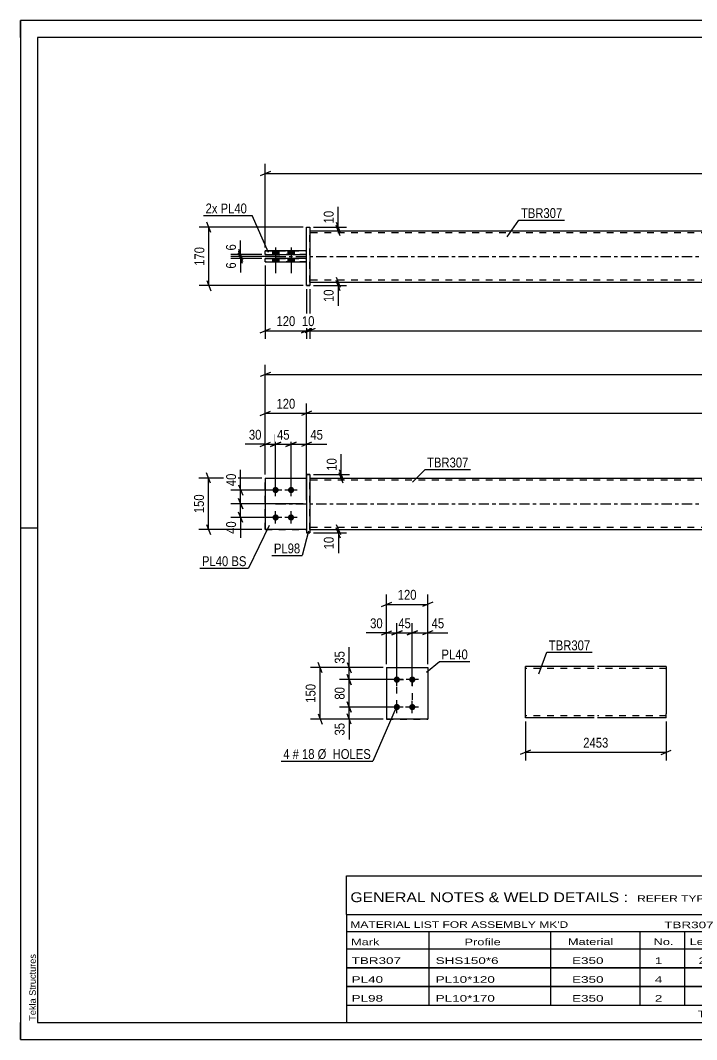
# Model space of a CAD drawing. Header units: millimetres. Extents: x 0 to 420, y 0 to 297.
# Drawn here: x 0 to 197, y 0 to 297 of the extents above; entities that cross this region are included whole.
import ezdxf

# ---------------------------------------------------------------- set-up
doc = ezdxf.new("R2010")
doc.units = ezdxf.units.MM
doc.linetypes.add('DXK_LINE_DOT2', pattern=[3.9198, 1.9599, -1.9599])
doc.linetypes.add('DXK_LINE_DOT3', pattern=[5.9187, 2.979, -0.9799, 0.9799, -0.9799])
doc.styles.add('Arial', font='arial.ttf', dxfattribs={"height": 0.2})
doc.styles.add('Arial Narrow', font='ARIALN.TTF', dxfattribs={"height": 0.2})

# ---------------------------------------------------------------- blocks, each defined once
blk = doc.blocks.new('Unknown-580582164-1163')
at = {"color": 5, "linetype": 'Continuous'}
for p, q in [((420, 297), (0, 297)), ((0, 297), (0, 0)), ((0, 292), (0, 297)), ((415, 292), (5, 292)), ((5, 292), (5, 5)), ((5, 149), (0, 149)), ((0, 0), (0, 5)), ((5, 5), (415, 5)), ((0, 0), (420, 0))]:
    blk.add_line(p, q, dxfattribs=at)
at = {"color": 174, "linetype": 'Continuous', "style": 'Arial'}
blk.add_text('Tekla Structures', height=1.9102, rotation=90, dxfattribs=at).set_placement((4.5, 5.5))
blk = doc.blocks.new('Part-580582164-1804 - 1792')
at = {"color": 2, "linetype": 'Continuous'}
for p, q in [((71.36, 163.65), (83.36, 163.65)), ((71.36, 163.65), (71.36, 148.65)), ((83.36, 148.65), (71.36, 148.65)), ((71.36, 148.65), (71.36, 148.65))]:
    blk.add_line(p, q, dxfattribs=at)
at = {"color": 7, "linetype": 'DXK_LINE_DOT2'}
for p, q in [((71.36, 163.65), (83.36, 163.65)), ((83.36, 163.65), (83.36, 163.65)), ((83.36, 163.65), (83.36, 148.65)), ((71.36, 148.65), (83.36, 148.65)), ((71.36, 148.65), (71.36, 148.65))]:
    blk.add_line(p, q, dxfattribs=at)
blk = doc.blocks.new('Part-580582164-1809 - 1792')
at = {"color": 7, "linetype": 'DXK_LINE_DOT2'}
for p, q in [((71.36, 163.65), (83.36, 163.65)), ((71.36, 163.65), (83.36, 163.65)), ((71.36, 148.65), (71.36, 163.65)), ((83.36, 163.65), (83.36, 163.65)), ((83.36, 163.65), (83.36, 148.65)), ((71.36, 148.65), (83.36, 148.65)), ((83.36, 148.65), (71.36, 148.65)), ((71.36, 148.65), (71.36, 148.65))]:
    blk.add_line(p, q, dxfattribs=at)
blk = doc.blocks.new('Part-580582164-1814 - 1792')
at = {"color": 2, "linetype": 'Continuous'}
for p, q in [((84.36, 164.65), (83.36, 164.65)), ((83.36, 164.65), (83.36, 147.65)), ((84.36, 164.65), (84.36, 164.65)), ((84.36, 164.65), (84.36, 147.65)), ((83.36, 147.65), (84.36, 147.65))]:
    blk.add_line(p, q, dxfattribs=at)
at = {"color": 7, "linetype": 'DXK_LINE_DOT2'}
for p, q in [((83.36, 164.65), (84.36, 164.65)), ((84.36, 147.65), (83.36, 147.65))]:
    blk.add_line(p, q, dxfattribs=at)
blk = doc.blocks.new('Part-580582164-1824 - 1792')
at = {"color": 2, "linetype": 'Continuous'}
for p, q in [((84.36, 163.65), (329.63, 163.65)), ((84.36, 148.65), (329.63, 148.65))]:
    blk.add_line(p, q, dxfattribs=at)
at = {"color": 7, "linetype": 'DXK_LINE_DOT2'}
for p, q in [((84.36, 148.65), (84.36, 163.65)), ((329.63, 148.65), (329.63, 163.65)), ((329.63, 163.05), (84.36, 163.05)), ((329.63, 149.25), (84.36, 149.25))]:
    blk.add_line(p, q, dxfattribs=at)
at = {"color": 7, "linetype": 'DXK_LINE_DOT3'}
blk.add_line((74.36, 156.15), (339.63, 156.15), dxfattribs=at)
blk = doc.blocks.new('Bolt-580582164-1831 - 1792')
at = {"linetype": 'Continuous'}
for points in [[(74.36, 159.25), (74.17, 159.27), (73.99, 159.33), (73.83, 159.42), (73.69, 159.55), (73.58, 159.7), (73.5, 159.87), (73.47, 160.05), (73.47, 160.24), (73.5, 160.43), (73.58, 160.6), (73.69, 160.75), (73.83, 160.88), (73.99, 160.97), (74.17, 161.03), (74.36, 161.05), (74.55, 161.03), (74.73, 160.97), (74.89, 160.88), (75.03, 160.75), (75.14, 160.6), (75.22, 160.43), (75.26, 160.24), (75.26, 160.05), (75.22, 159.87), (75.14, 159.7), (75.03, 159.55), (74.89, 159.42), (74.73, 159.33), (74.55, 159.27)], [(78.86, 159.25), (78.67, 159.27), (78.49, 159.33), (78.33, 159.42), (78.19, 159.55), (78.08, 159.7), (78, 159.87), (77.97, 160.05), (77.97, 160.24), (78, 160.43), (78.08, 160.6), (78.19, 160.75), (78.33, 160.88), (78.49, 160.97), (78.67, 161.03), (78.86, 161.05), (79.05, 161.03), (79.23, 160.97), (79.39, 160.88), (79.53, 160.75), (79.64, 160.6), (79.72, 160.43), (79.76, 160.24), (79.76, 160.05), (79.72, 159.87), (79.64, 159.7), (79.53, 159.55), (79.39, 159.42), (79.23, 159.33), (79.05, 159.27)], [(74.36, 151.25), (74.17, 151.27), (73.99, 151.33), (73.83, 151.42), (73.69, 151.55), (73.58, 151.7), (73.5, 151.87), (73.47, 152.05), (73.47, 152.24), (73.5, 152.43), (73.58, 152.6), (73.69, 152.75), (73.83, 152.88), (73.99, 152.97), (74.17, 153.03), (74.36, 153.05), (74.55, 153.03), (74.73, 152.97), (74.89, 152.88), (75.03, 152.75), (75.14, 152.6), (75.22, 152.43), (75.26, 152.24), (75.26, 152.05), (75.22, 151.87), (75.14, 151.7), (75.03, 151.55), (74.89, 151.42), (74.73, 151.33), (74.55, 151.27)], [(78.86, 151.25), (78.67, 151.27), (78.49, 151.33), (78.33, 151.42), (78.19, 151.55), (78.08, 151.7), (78, 151.87), (77.97, 152.05), (77.97, 152.24), (78, 152.43), (78.08, 152.6), (78.19, 152.75), (78.33, 152.88), (78.49, 152.97), (78.67, 153.03), (78.86, 153.05), (79.05, 153.03), (79.23, 152.97), (79.39, 152.88), (79.53, 152.75), (79.64, 152.6), (79.72, 152.43), (79.76, 152.24), (79.76, 152.05), (79.72, 151.87), (79.64, 151.7), (79.53, 151.55), (79.39, 151.42), (79.23, 151.33), (79.05, 151.27)]]:
    blk.add_hatch(color=1, dxfattribs=at).paths.add_polyline_path(points)
at = {"color": 1, "linetype": 'Continuous'}
for p, q in [((74.36, 158.35), (74.36, 161.95)), ((78.86, 158.35), (78.86, 161.95)), ((76.16, 160.15), (72.56, 160.15)), ((80.66, 160.15), (77.06, 160.15)), ((76.16, 152.15), (72.56, 152.15)), ((74.36, 150.35), (74.36, 153.95)), ((80.66, 152.15), (77.06, 152.15)), ((78.86, 150.35), (78.86, 153.95))]:
    blk.add_line(p, q, dxfattribs=at)
blk = doc.blocks.new('Part-580582164-2124 - 2115')
at = {"color": 2, "linetype": 'Continuous'}
for p, q in [((84.36, 235.72), (329.63, 235.72)), ((84.36, 220.72), (329.63, 220.72))]:
    blk.add_line(p, q, dxfattribs=at)
at = {"color": 7, "linetype": 'DXK_LINE_DOT2'}
for p, q in [((84.36, 220.72), (84.36, 235.72)), ((329.63, 235.12), (84.36, 235.12)), ((329.63, 235.72), (329.63, 220.72)), ((329.63, 221.32), (84.36, 221.32))]:
    blk.add_line(p, q, dxfattribs=at)
at = {"color": 7, "linetype": 'DXK_LINE_DOT3'}
blk.add_line((74.36, 228.22), (339.63, 228.22), dxfattribs=at)
blk = doc.blocks.new('Bolt-580582164-2118 - 2115')
at = {"linetype": 'Continuous'}
for points in [[(73.46, 228.82), (75.26, 228.82), (75.26, 229.82), (73.46, 229.82)], [(73.46, 228.82), (75.26, 228.82), (75.26, 229.82), (73.46, 229.82)], [(77.96, 228.82), (79.76, 228.82), (79.76, 229.82), (77.96, 229.82)], [(77.96, 228.82), (79.76, 228.82), (79.76, 229.82), (77.96, 229.82)], [(73.46, 226.62), (75.26, 226.62), (75.26, 227.62), (73.46, 227.62)], [(73.46, 226.62), (75.26, 226.62), (75.26, 227.62), (73.46, 227.62)], [(77.96, 226.62), (79.76, 226.62), (79.76, 227.62), (77.96, 227.62)], [(77.96, 226.62), (79.76, 226.62), (79.76, 227.62), (77.96, 227.62)]]:
    blk.add_hatch(color=1, dxfattribs=at).paths.add_polyline_path(points)
at = {"color": 1, "linetype": 'Continuous'}
for p, q in [((73.46, 229.82), (73.46, 228.82)), ((73.46, 229.82), (73.46, 228.82)), ((74.36, 230.82), (74.36, 223.32)), ((74.36, 230.82), (74.36, 223.32)), ((75.26, 229.82), (75.26, 228.82)), ((75.26, 229.82), (75.26, 228.82)), ((77.96, 229.82), (77.96, 228.82)), ((77.96, 229.82), (77.96, 228.82)), ((78.86, 230.82), (78.86, 223.32)), ((78.86, 230.82), (78.86, 223.32)), ((79.76, 229.82), (79.76, 228.82)), ((79.76, 229.82), (79.76, 228.82)), ((73.46, 227.62), (73.46, 226.62)), ((73.46, 227.62), (73.46, 226.62)), ((75.26, 227.62), (75.26, 226.62)), ((75.26, 227.62), (75.26, 226.62)), ((77.96, 227.62), (77.96, 226.62)), ((77.96, 227.62), (77.96, 226.62)), ((79.76, 227.62), (79.76, 226.62)), ((79.76, 227.62), (79.76, 226.62))]:
    blk.add_line(p, q, dxfattribs=at)
blk = doc.blocks.new('Part-580582164-2135 - 2115')
at = {"color": 2, "linetype": 'Continuous'}
for p, q in [((83.36, 229.82), (71.36, 229.82)), ((71.36, 228.82), (71.36, 229.82)), ((71.36, 228.82), (83.36, 228.82)), ((71.36, 228.82), (71.36, 228.82))]:
    blk.add_line(p, q, dxfattribs=at)
at = {"color": 7, "linetype": 'DXK_LINE_DOT2'}
for p, q in [((71.36, 229.82), (83.36, 229.82)), ((83.36, 228.82), (71.36, 228.82)), ((83.36, 228.82), (83.36, 229.82))]:
    blk.add_line(p, q, dxfattribs=at)
blk = doc.blocks.new('Part-580582164-2130 - 2115')
at = {"color": 2, "linetype": 'Continuous'}
for p, q in [((83.36, 227.62), (71.36, 227.62)), ((71.36, 226.62), (71.36, 227.62)), ((71.36, 226.62), (83.36, 226.62)), ((71.36, 226.62), (71.36, 226.62))]:
    blk.add_line(p, q, dxfattribs=at)
at = {"color": 7, "linetype": 'DXK_LINE_DOT2'}
for p, q in [((71.36, 227.62), (83.36, 227.62)), ((83.36, 226.62), (71.36, 226.62)), ((83.36, 226.62), (83.36, 227.62))]:
    blk.add_line(p, q, dxfattribs=at)
blk = doc.blocks.new('Part-580582164-2136 - 2115')
at = {"color": 2, "linetype": 'Continuous'}
for p, q in [((83.36, 236.72), (84.36, 236.72)), ((83.36, 219.72), (83.36, 236.72)), ((84.36, 236.72), (84.36, 236.72)), ((84.36, 236.72), (84.36, 219.72)), ((84.36, 219.72), (83.36, 219.72)), ((83.36, 219.72), (83.36, 219.72))]:
    blk.add_line(p, q, dxfattribs=at)
at = {"color": 7, "linetype": 'DXK_LINE_DOT2'}
for p, q in [((83.36, 236.72), (84.36, 236.72)), ((83.36, 219.72), (84.36, 219.72)), ((83.36, 219.72), (83.36, 219.72))]:
    blk.add_line(p, q, dxfattribs=at)
blk = doc.blocks.new('Bolt-580582164-1445 - 1411')
at = {"linetype": 'Continuous'}
for points in [[(109.69, 105.81), (109.87, 105.79), (110.05, 105.73), (110.22, 105.63), (110.35, 105.51), (110.47, 105.36), (110.54, 105.18), (110.58, 105), (110.58, 104.81), (110.54, 104.63), (110.47, 104.46), (110.35, 104.3), (110.22, 104.18), (110.05, 104.08), (109.87, 104.03), (109.69, 104.01), (109.5, 104.03), (109.32, 104.08), (109.16, 104.18), (109.02, 104.3), (108.91, 104.46), (108.83, 104.63), (108.79, 104.81), (108.79, 105), (108.83, 105.18), (108.91, 105.36), (109.02, 105.51), (109.16, 105.63), (109.32, 105.73), (109.5, 105.79)], [(114.19, 105.81), (114.37, 105.79), (114.55, 105.73), (114.72, 105.63), (114.85, 105.51), (114.97, 105.36), (115.04, 105.18), (115.08, 105), (115.08, 104.81), (115.04, 104.63), (114.97, 104.46), (114.85, 104.3), (114.72, 104.18), (114.55, 104.08), (114.37, 104.03), (114.19, 104.01), (114, 104.03), (113.82, 104.08), (113.66, 104.18), (113.52, 104.3), (113.41, 104.46), (113.33, 104.63), (113.29, 104.81), (113.29, 105), (113.33, 105.18), (113.41, 105.36), (113.52, 105.51), (113.66, 105.63), (113.82, 105.73), (114, 105.79)], [(109.69, 97.81), (109.87, 97.79), (110.05, 97.73), (110.22, 97.63), (110.35, 97.51), (110.47, 97.36), (110.54, 97.18), (110.58, 97), (110.58, 96.81), (110.54, 96.63), (110.47, 96.46), (110.35, 96.3), (110.22, 96.18), (110.05, 96.08), (109.87, 96.03), (109.69, 96.01), (109.5, 96.03), (109.32, 96.08), (109.16, 96.18), (109.02, 96.3), (108.91, 96.46), (108.83, 96.63), (108.79, 96.81), (108.79, 97), (108.83, 97.18), (108.91, 97.36), (109.02, 97.51), (109.16, 97.63), (109.32, 97.73), (109.5, 97.79)], [(114.19, 97.81), (114.37, 97.79), (114.55, 97.73), (114.72, 97.63), (114.85, 97.51), (114.97, 97.36), (115.04, 97.18), (115.08, 97), (115.08, 96.81), (115.04, 96.63), (114.97, 96.46), (114.85, 96.3), (114.72, 96.18), (114.55, 96.08), (114.37, 96.03), (114.19, 96.01), (114, 96.03), (113.82, 96.08), (113.66, 96.18), (113.52, 96.3), (113.41, 96.46), (113.33, 96.63), (113.29, 96.81), (113.29, 97), (113.33, 97.18), (113.41, 97.36), (113.52, 97.51), (113.66, 97.63), (113.82, 97.73), (114, 97.79)]]:
    blk.add_hatch(color=1, dxfattribs=at).paths.add_polyline_path(points)
at = {"color": 1, "linetype": 'Continuous'}
for p, q in [((111.49, 104.91), (107.89, 104.91)), ((109.69, 103.11), (109.69, 106.71)), ((115.99, 104.91), (112.39, 104.91)), ((114.19, 103.11), (114.19, 106.71)), ((109.69, 95.11), (109.69, 98.71)), ((114.19, 95.11), (114.19, 98.71)), ((111.49, 96.91), (107.89, 96.91)), ((115.99, 96.91), (112.39, 96.91))]:
    blk.add_line(p, q, dxfattribs=at)
blk = doc.blocks.new('Part-580582164-1460 - 1411')
at = {"color": 2, "linetype": 'Continuous'}
for p, q in [((106.69, 108.41), (118.69, 108.41)), ((106.69, 108.41), (106.69, 93.41)), ((118.69, 108.41), (118.69, 108.41)), ((118.69, 108.41), (118.69, 93.41)), ((118.69, 93.41), (106.69, 93.41)), ((106.69, 93.41), (106.69, 93.41))]:
    blk.add_line(p, q, dxfattribs=at)
at = {"color": 7, "linetype": 'DXK_LINE_DOT2'}
for p, q in [((106.69, 108.41), (118.69, 108.41)), ((118.69, 108.41), (118.69, 108.41)), ((106.69, 93.41), (118.69, 93.41))]:
    blk.add_line(p, q, dxfattribs=at)
blk = doc.blocks.new('Part-580582164-1274 - 1255')
at = {"color": 2, "linetype": 'Continuous'}
for p, q in [((167.16, 108.73), (147.16, 108.73)), ((147.16, 93.82), (147.16, 108.73)), ((188.16, 108.73), (168.16, 108.73)), ((188.16, 108.73), (188.16, 94.93)), ((147.16, 93.73), (147.16, 93.82)), ((167.16, 93.73), (147.16, 93.73)), ((188.16, 93.73), (168.16, 93.73)), ((188.16, 93.73), (188.16, 94.93))]:
    blk.add_line(p, q, dxfattribs=at)
at = {"color": 7, "linetype": 'DXK_LINE_DOT2'}
for p, q in [((167.16, 108.13), (147.16, 108.13)), ((188.16, 108.13), (168.16, 108.13)), ((188.16, 108.13), (188.16, 108.09)), ((188.16, 108.09), (188.16, 108.13)), ((188.16, 107.99), (188.16, 108.09)), ((188.16, 108.09), (188.16, 107.99)), ((147.16, 94.33), (147.16, 94.38)), ((167.16, 94.33), (147.16, 94.33)), ((188.16, 94.33), (168.16, 94.33)), ((188.16, 94.38), (188.16, 94.7)), ((188.16, 94.33), (188.16, 94.38))]:
    blk.add_line(p, q, dxfattribs=at)
blk = doc.blocks.new('Rectangle-580582164-1569 - 1411')
at = {"color": 1, "linetype": 'DXK_LINE_DOT2'}
blk.add_lwpolyline([(109.69, 104.91), (114.19, 104.91), (114.19, 96.91), (109.69, 96.91), (109.69, 104.91)], close=True, dxfattribs=at)
blk = doc.blocks.new('StraightDimension-580582164-2011 - 1792')
at = {"color": 7, "linetype": 'Continuous'}
for p, q in [((78.86, 161.15), (78.86, 176.32)), ((83.36, 164.65), (83.36, 176.32)), ((77.36, 172.87), (80.36, 174.07)), ((78.86, 173.47), (83.36, 173.47)), ((84.86, 174.07), (81.86, 172.87))]:
    blk.add_line(p, q, dxfattribs=at)
at = {"color": 0}
blk.add_wipeout([(88.74, 174.22), (88.74, 178.42), (83.89, 178.42), (83.89, 174.22)], dxfattribs=at)
at = {"color": 7, "linetype": 'Continuous'}
blk.add_line((83.36, 173.47), (89.27, 173.47), dxfattribs=at)
blk.add_line((83.36, 173.47), (89.27, 173.47), dxfattribs=at)
at = {"color": 3, "style": 'Arial Narrow'}
blk.add_text('45', height=2.863, dxfattribs=at).set_placement((84.49, 174.82))
blk = doc.blocks.new('StraightDimension-580582164-1893 - 1792')
at = {"color": 7, "linetype": 'Continuous'}
for p, q in [((71.36, 164.65), (71.36, 196.67)), ((342.63, 164.65), (342.63, 196.67)), ((72.86, 194.42), (69.86, 193.22)), ((71.36, 193.82), (342.63, 193.82)), ((341.13, 193.22), (344.13, 194.42))]:
    blk.add_line(p, q, dxfattribs=at)
at = {"color": 0}
blk.add_wipeout([(211.25, 194.57), (211.25, 198.77), (202.74, 198.77), (202.74, 194.57)], dxfattribs=at)
at = {"color": 3, "style": 'Arial Narrow'}
blk.add_text('2713', height=2.863, dxfattribs=at).set_placement((203.34, 195.17))
blk = doc.blocks.new('StraightDimension-580582164-2057 - 1792')
at = {"color": 7, "linetype": 'Continuous'}
for p, q in [((63.58, 157.65), (64.78, 154.65)), ((82.36, 156.15), (61.33, 156.15)), ((64.18, 152.15), (64.18, 156.15)), ((73.36, 152.15), (61.33, 152.15)), ((64.78, 150.65), (63.58, 153.65))]:
    blk.add_line(p, q, dxfattribs=at)
at = {"color": 0}
blk.add_wipeout([(63.43, 151.62), (59.23, 151.62), (59.23, 146.77), (63.43, 146.77)], dxfattribs=at)
at = {"color": 7, "linetype": 'Continuous'}
blk.add_line((64.18, 152.15), (64.18, 146.24), dxfattribs=at)
blk.add_line((64.18, 152.15), (64.18, 146.24), dxfattribs=at)
at = {"color": 3, "style": 'Arial Narrow'}
blk.add_text('40', height=2.863, rotation=90.0002, dxfattribs=at).set_placement((62.83, 147.37))
blk = doc.blocks.new('StraightDimension-580582164-2028 - 1792')
at = {"color": 7, "linetype": 'Continuous'}
for p, q in [((70.36, 163.65), (51.97, 163.65)), ((55.42, 162.15), (54.22, 165.15)), ((54.82, 148.65), (54.82, 163.65)), ((70.36, 148.65), (51.97, 148.65)), ((54.22, 150.15), (55.42, 147.15))]:
    blk.add_line(p, q, dxfattribs=at)
at = {"color": 0}
blk.add_wipeout([(54.07, 159.49), (49.87, 159.49), (49.87, 152.81), (54.07, 152.81)], dxfattribs=at)
at = {"color": 3, "style": 'Arial Narrow'}
blk.add_text('150', height=2.863, rotation=90.0002, dxfattribs=at).set_placement((53.47, 153.41))
blk = doc.blocks.new('StraightDimension-580582164-1982 - 1792')
at = {"color": 7, "linetype": 'Continuous'}
for p, q in [((71.36, 164.65), (71.36, 176.32)), ((74.36, 161.15), (74.36, 176.32)), ((69.86, 172.87), (72.86, 174.07)), ((71.36, 173.47), (74.36, 173.47)), ((75.86, 174.07), (72.86, 172.87))]:
    blk.add_line(p, q, dxfattribs=at)
at = {"color": 0}
blk.add_wipeout([(70.84, 174.22), (70.84, 178.42), (65.98, 178.42), (65.98, 174.22)], dxfattribs=at)
at = {"color": 7, "linetype": 'Continuous'}
blk.add_line((71.36, 173.47), (65.45, 173.47), dxfattribs=at)
blk.add_line((71.36, 173.47), (65.45, 173.47), dxfattribs=at)
at = {"color": 3, "style": 'Arial Narrow'}
blk.add_text('30', height=2.863, dxfattribs=at).set_placement((66.58, 174.82))
blk = doc.blocks.new('StraightDimension-580582164-1966 - 1792')
at = {"color": 7, "linetype": 'Continuous'}
for p, q in [((71.36, 164.65), (71.36, 185.35)), ((83.36, 157.15), (83.36, 185.35)), ((69.86, 181.9), (72.86, 183.1)), ((71.36, 182.5), (83.36, 182.5)), ((84.86, 183.1), (81.86, 181.9))]:
    blk.add_line(p, q, dxfattribs=at)
at = {"color": 0}
blk.add_wipeout([(80.7, 183.25), (80.7, 187.45), (74.02, 187.45), (74.02, 183.25)], dxfattribs=at)
at = {"color": 3, "style": 'Arial Narrow'}
blk.add_text('120', height=2.863, dxfattribs=at).set_placement((74.62, 183.85))
blk = doc.blocks.new('StraightDimension-580582164-1838 - 1792')
at = {"color": 7, "linetype": 'Continuous'}
for p, q in [((85.36, 164.65), (95.89, 164.65)), ((85.36, 163.65), (95.89, 163.65)), ((92.89, 166.15), (94.09, 163.15)), ((94.09, 162.15), (92.89, 165.15)), ((93.49, 163.65), (93.49, 164.65))]:
    blk.add_line(p, q, dxfattribs=at)
at = {"color": 0}
blk.add_wipeout([(92.74, 170.03), (88.54, 170.03), (88.54, 165.17), (92.74, 165.17)], dxfattribs=at)
at = {"color": 7, "linetype": 'Continuous'}
blk.add_line((93.49, 164.65), (93.49, 170.55), dxfattribs=at)
blk.add_line((93.49, 164.65), (93.49, 170.55), dxfattribs=at)
at = {"color": 3, "style": 'Arial Narrow'}
blk.add_text('10', height=2.863, rotation=90.0002, dxfattribs=at).set_placement((92.14, 165.77))
blk = doc.blocks.new('StraightDimension-580582164-1951 - 1792')
at = {"color": 7, "linetype": 'Continuous'}
for p, q in [((83.36, 157.15), (83.36, 185.35)), ((330.63, 164.65), (330.63, 185.35)), ((84.86, 183.1), (81.86, 181.9)), ((83.36, 182.5), (330.63, 182.5)), ((329.13, 181.9), (332.13, 183.1))]:
    blk.add_line(p, q, dxfattribs=at)
at = {"color": 0}
blk.add_wipeout([(211.25, 183.25), (211.25, 187.45), (202.74, 187.45), (202.74, 183.25)], dxfattribs=at)
at = {"color": 3, "style": 'Arial Narrow'}
blk.add_text('2473', height=2.863, dxfattribs=at).set_placement((203.34, 183.85))
blk = doc.blocks.new('StraightDimension-580582164-1998 - 1792')
at = {"color": 7, "linetype": 'Continuous'}
for p, q in [((74.36, 161.15), (74.36, 176.32)), ((78.86, 161.15), (78.86, 176.32)), ((72.86, 172.87), (75.86, 174.07)), ((74.36, 173.47), (78.86, 173.47)), ((80.36, 174.07), (77.36, 172.87))]:
    blk.add_line(p, q, dxfattribs=at)
at = {"color": 0}
blk.add_wipeout([(79.04, 174.22), (79.04, 178.42), (74.18, 178.42), (74.18, 174.22)], dxfattribs=at)
at = {"color": 3, "style": 'Arial Narrow'}
blk.add_text('45', height=2.863, dxfattribs=at).set_placement((74.78, 174.82))
blk = doc.blocks.new('StraightDimension-580582164-2048 - 1792')
at = {"color": 7, "linetype": 'Continuous'}
for p, q in [((63.58, 161.65), (64.78, 158.65)), ((73.36, 160.15), (61.33, 160.15)), ((64.78, 154.65), (63.58, 157.65)), ((64.18, 156.15), (64.18, 160.15)), ((82.36, 156.15), (61.33, 156.15))]:
    blk.add_line(p, q, dxfattribs=at)
at = {"color": 0}
blk.add_wipeout([(63.43, 165.53), (59.23, 165.53), (59.23, 160.67), (63.43, 160.67)], dxfattribs=at)
at = {"color": 7, "linetype": 'Continuous'}
blk.add_line((64.18, 160.15), (64.18, 166.05), dxfattribs=at)
blk.add_line((64.18, 160.15), (64.18, 166.05), dxfattribs=at)
at = {"color": 3, "style": 'Arial Narrow'}
blk.add_text('40', height=2.863, rotation=90.0002, dxfattribs=at).set_placement((62.83, 161.27))
blk = doc.blocks.new('StraightDimension-580582164-2067 - 1792')
at = {"color": 7, "linetype": 'Continuous'}
for p, q in [((85.36, 148.65), (95.04, 148.65)), ((92.04, 150.15), (93.24, 147.15)), ((93.24, 146.15), (92.04, 149.15)), ((92.64, 147.65), (92.64, 148.65)), ((85.36, 147.65), (95.04, 147.65))]:
    blk.add_line(p, q, dxfattribs=at)
at = {"color": 0}
blk.add_wipeout([(91.89, 147.12), (87.69, 147.12), (87.69, 142.27), (91.89, 142.27)], dxfattribs=at)
at = {"color": 7, "linetype": 'Continuous'}
blk.add_line((92.64, 147.65), (92.64, 141.74), dxfattribs=at)
blk.add_line((92.64, 147.65), (92.64, 141.74), dxfattribs=at)
at = {"color": 3, "style": 'Arial Narrow'}
blk.add_text('10', height=2.863, rotation=90.0002, dxfattribs=at).set_placement((91.29, 142.87))
blk = doc.blocks.new('StraightDimension-580582164-3113 - 2115')
at = {"color": 7, "linetype": 'Continuous'}
for p, q in [((72.86, 252.94), (69.86, 251.74)), ((71.36, 230.82), (71.36, 255.19)), ((341.13, 251.74), (344.13, 252.94)), ((342.63, 230.82), (342.63, 255.19)), ((71.36, 252.34), (342.63, 252.34))]:
    blk.add_line(p, q, dxfattribs=at)
at = {"color": 0}
blk.add_wipeout([(211.25, 253.09), (211.25, 257.29), (202.74, 257.29), (202.74, 253.09)], dxfattribs=at)
at = {"color": 3, "style": 'Arial Narrow'}
blk.add_text('2713', height=2.863, dxfattribs=at).set_placement((203.34, 253.69))
blk = doc.blocks.new('StraightDimension-580582164-2182 - 2115')
at = {"color": 7, "linetype": 'Continuous'}
for p, q in [((84.36, 218.72), (84.36, 204.18)), ((329.63, 218.72), (329.63, 204.18)), ((85.86, 207.18), (82.86, 205.98)), ((84.36, 206.58), (329.63, 206.58)), ((328.13, 205.98), (331.13, 207.18))]:
    blk.add_line(p, q, dxfattribs=at)
at = {"color": 0}
blk.add_wipeout([(211.25, 207.33), (211.25, 211.53), (202.74, 211.53), (202.74, 207.33)], dxfattribs=at)
at = {"color": 3, "style": 'Arial Narrow'}
blk.add_text('2453', height=2.863, dxfattribs=at).set_placement((203.34, 207.93))
blk = doc.blocks.new('StraightDimension-580582164-2199 - 2115')
at = {"color": 7, "linetype": 'Continuous'}
for p, q in [((71.36, 225.62), (71.36, 204.18)), ((83.36, 218.72), (83.36, 204.18)), ((69.86, 205.98), (72.86, 207.18)), ((71.36, 206.58), (83.36, 206.58)), ((84.86, 207.18), (81.86, 205.98))]:
    blk.add_line(p, q, dxfattribs=at)
at = {"color": 0}
blk.add_wipeout([(80.7, 207.33), (80.7, 211.53), (74.02, 211.53), (74.02, 207.33)], dxfattribs=at)
at = {"color": 3, "style": 'Arial Narrow'}
blk.add_text('120', height=2.863, dxfattribs=at).set_placement((74.62, 207.93))
blk = doc.blocks.new('StraightDimension-580582164-2279 - 2115')
at = {"color": 7, "linetype": 'Continuous'}
for p, q in [((63.54, 229.72), (64.74, 226.72)), ((64.74, 226.12), (63.54, 229.12)), ((75.61, 228.22), (61.29, 228.22)), ((70.36, 227.62), (61.29, 227.62)), ((64.14, 227.62), (64.14, 228.22))]:
    blk.add_line(p, q, dxfattribs=at)
at = {"color": 0}
blk.add_wipeout([(63.39, 227.1), (59.19, 227.1), (59.19, 224.07), (63.39, 224.07)], dxfattribs=at)
at = {"color": 7, "linetype": 'Continuous'}
blk.add_line((64.14, 227.62), (64.14, 223.54), dxfattribs=at)
blk.add_line((64.14, 227.62), (64.14, 223.54), dxfattribs=at)
at = {"color": 3, "style": 'Arial Narrow'}
blk.add_text('6', height=2.86, rotation=90.0002, dxfattribs=at).set_placement((62.79, 224.67))
blk = doc.blocks.new('StraightDimension-580582164-2148 - 2115')
at = {"color": 7, "linetype": 'Continuous'}
for p, q in [((85.36, 220.72), (95, 220.72)), ((92, 222.22), (93.2, 219.22)), ((93.2, 218.22), (92, 221.22)), ((92.6, 219.72), (92.6, 220.72)), ((85.36, 219.72), (95, 219.72))]:
    blk.add_line(p, q, dxfattribs=at)
at = {"color": 0}
blk.add_wipeout([(91.85, 219.2), (87.65, 219.2), (87.65, 214.34), (91.85, 214.34)], dxfattribs=at)
at = {"color": 7, "linetype": 'Continuous'}
blk.add_line((92.6, 219.72), (92.6, 213.82), dxfattribs=at)
blk.add_line((92.6, 219.72), (92.6, 213.82), dxfattribs=at)
at = {"color": 3, "style": 'Arial Narrow'}
blk.add_text('10', height=2.863, rotation=90.0002, dxfattribs=at).set_placement((91.25, 214.94))
blk = doc.blocks.new('StraightDimension-580582164-2158 - 2115')
at = {"color": 7, "linetype": 'Continuous'}
for p, q in [((55.53, 235.22), (54.33, 238.22)), ((82.36, 236.72), (52.08, 236.72)), ((54.93, 219.72), (54.93, 236.72)), ((54.33, 221.22), (55.53, 218.22)), ((82.36, 219.72), (52.08, 219.72))]:
    blk.add_line(p, q, dxfattribs=at)
at = {"color": 0}
blk.add_wipeout([(54.18, 231.57), (49.98, 231.57), (49.98, 224.88), (54.18, 224.88)], dxfattribs=at)
at = {"color": 3, "style": 'Arial Narrow'}
blk.add_text('170', height=2.863, rotation=90.0002, dxfattribs=at).set_placement((53.58, 225.48))
blk = doc.blocks.new('StraightDimension-580582164-2190 - 2115')
at = {"color": 7, "linetype": 'Continuous'}
for p, q in [((83.36, 218.72), (83.36, 204.18)), ((84.36, 218.72), (84.36, 204.18)), ((81.86, 205.98), (84.86, 207.18)), ((85.86, 207.18), (82.86, 205.98)), ((83.36, 206.58), (84.36, 206.58))]:
    blk.add_line(p, q, dxfattribs=at)
at = {"color": 0}
blk.add_wipeout([(86.29, 207.33), (86.29, 211.53), (81.43, 211.53), (81.43, 207.33)], dxfattribs=at)
at = {"color": 3, "style": 'Arial Narrow'}
blk.add_text('10', height=2.863, dxfattribs=at).set_placement((82.03, 207.93))
blk = doc.blocks.new('StraightDimension-580582164-2239 - 2115')
at = {"color": 7, "linetype": 'Continuous'}
for p, q in [((92, 238.22), (93.2, 235.22)), ((85.36, 236.72), (95, 236.72)), ((85.36, 235.72), (95, 235.72)), ((93.2, 234.22), (92, 237.22)), ((92.6, 235.72), (92.6, 236.72))]:
    blk.add_line(p, q, dxfattribs=at)
at = {"color": 0}
blk.add_wipeout([(91.85, 242.1), (87.65, 242.1), (87.65, 237.25), (91.85, 237.25)], dxfattribs=at)
at = {"color": 7, "linetype": 'Continuous'}
blk.add_line((92.6, 236.72), (92.6, 242.63), dxfattribs=at)
blk.add_line((92.6, 236.72), (92.6, 242.63), dxfattribs=at)
at = {"color": 3, "style": 'Arial Narrow'}
blk.add_text('10', height=2.863, rotation=90.0002, dxfattribs=at).set_placement((91.25, 237.85))
blk = doc.blocks.new('StraightDimension-580582164-2289 - 2115')
at = {"color": 7, "linetype": 'Continuous'}
for p, q in [((70.36, 228.82), (61.29, 228.82)), ((63.54, 230.32), (64.74, 227.32)), ((64.74, 226.72), (63.54, 229.72)), ((64.14, 228.22), (64.14, 228.82)), ((75.61, 228.22), (61.29, 228.22))]:
    blk.add_line(p, q, dxfattribs=at)
at = {"color": 0}
blk.add_wipeout([(63.39, 232.38), (59.19, 232.38), (59.19, 229.35), (63.39, 229.35)], dxfattribs=at)
at = {"color": 7, "linetype": 'Continuous'}
blk.add_line((64.14, 228.82), (64.14, 232.9), dxfattribs=at)
blk.add_line((64.14, 228.82), (64.14, 232.9), dxfattribs=at)
at = {"color": 3, "style": 'Arial Narrow'}
blk.add_text('6', height=2.86, rotation=90.0002, dxfattribs=at).set_placement((62.79, 229.95))
blk = doc.blocks.new('StraightDimension-580582164-1556 - 1411')
at = {"color": 7, "linetype": 'Continuous'}
for p, q in [((95.2, 98.41), (96.4, 95.41)), ((108.69, 96.91), (92.95, 96.91)), ((95.8, 93.41), (95.8, 96.91)), ((105.69, 93.41), (92.95, 93.41)), ((96.4, 91.91), (95.2, 94.91))]:
    blk.add_line(p, q, dxfattribs=at)
at = {"color": 0}
blk.add_wipeout([(95.05, 92.88), (90.85, 92.88), (90.85, 88.02), (95.05, 88.02)], dxfattribs=at)
at = {"color": 7, "linetype": 'Continuous'}
blk.add_line((95.8, 93.41), (95.8, 87.5), dxfattribs=at)
blk.add_line((95.8, 93.41), (95.8, 87.5), dxfattribs=at)
at = {"color": 3, "style": 'Arial Narrow'}
blk.add_text('35', height=2.863, rotation=90.0002, dxfattribs=at).set_placement((94.45, 88.62))
blk = doc.blocks.new('StraightDimension-580582164-1492 - 1411')
at = {"color": 7, "linetype": 'Continuous'}
for p, q in [((108.19, 117.93), (111.19, 119.13)), ((109.69, 105.91), (109.69, 121.38)), ((115.69, 119.13), (112.69, 117.93)), ((114.19, 105.91), (114.19, 121.38)), ((109.69, 118.53), (114.19, 118.53))]:
    blk.add_line(p, q, dxfattribs=at)
at = {"color": 0}
blk.add_wipeout([(114.36, 119.28), (114.36, 123.48), (109.51, 123.48), (109.51, 119.28)], dxfattribs=at)
at = {"color": 3, "style": 'Arial Narrow'}
blk.add_text('45', height=2.863, dxfattribs=at).set_placement((110.11, 119.88))
blk = doc.blocks.new('StraightDimension-580582164-1462 - 1411')
at = {"color": 7, "linetype": 'Continuous'}
for p, q in [((106.69, 109.41), (106.69, 129.68)), ((118.69, 109.41), (118.69, 129.68)), ((105.19, 126.23), (108.19, 127.43)), ((106.69, 126.83), (118.69, 126.83)), ((120.19, 127.43), (117.19, 126.23))]:
    blk.add_line(p, q, dxfattribs=at)
at = {"color": 0}
blk.add_wipeout([(116.03, 127.58), (116.03, 131.78), (109.34, 131.78), (109.34, 127.58)], dxfattribs=at)
at = {"color": 3, "style": 'Arial Narrow'}
blk.add_text('120', height=2.863, dxfattribs=at).set_placement((109.94, 128.18))
blk = doc.blocks.new('StraightDimension-580582164-1479 - 1411')
at = {"color": 7, "linetype": 'Continuous'}
for p, q in [((112.69, 117.93), (115.69, 119.13)), ((114.19, 105.91), (114.19, 121.38)), ((120.19, 119.13), (117.19, 117.93)), ((118.69, 109.41), (118.69, 121.38)), ((114.19, 118.53), (118.69, 118.53))]:
    blk.add_line(p, q, dxfattribs=at)
at = {"color": 0}
blk.add_wipeout([(124.07, 119.28), (124.07, 123.48), (119.21, 123.48), (119.21, 119.28)], dxfattribs=at)
at = {"color": 7, "linetype": 'Continuous'}
blk.add_line((118.69, 118.53), (124.59, 118.53), dxfattribs=at)
blk.add_line((118.69, 118.53), (124.59, 118.53), dxfattribs=at)
at = {"color": 3, "style": 'Arial Narrow'}
blk.add_text('45', height=2.863, dxfattribs=at).set_placement((119.81, 119.88))
blk = doc.blocks.new('StraightDimension-580582164-1502 - 1411')
at = {"color": 7, "linetype": 'Continuous'}
for p, q in [((105.19, 117.93), (108.19, 119.13)), ((106.69, 109.41), (106.69, 121.38)), ((111.19, 119.13), (108.19, 117.93)), ((109.69, 105.91), (109.69, 121.38)), ((106.69, 118.53), (109.69, 118.53))]:
    blk.add_line(p, q, dxfattribs=at)
at = {"color": 0}
blk.add_wipeout([(106.16, 119.28), (106.16, 123.48), (101.3, 123.48), (101.3, 119.28)], dxfattribs=at)
at = {"color": 7, "linetype": 'Continuous'}
blk.add_line((106.69, 118.53), (100.78, 118.53), dxfattribs=at)
blk.add_line((106.69, 118.53), (100.78, 118.53), dxfattribs=at)
at = {"color": 3, "style": 'Arial Narrow'}
blk.add_text('30', height=2.863, dxfattribs=at).set_placement((101.9, 119.88))
blk = doc.blocks.new('StraightDimension-580582164-1516 - 1411')
at = {"color": 7, "linetype": 'Continuous'}
for p, q in [((87.93, 106.91), (86.73, 109.91)), ((105.69, 108.41), (84.48, 108.41)), ((87.33, 93.41), (87.33, 108.41)), ((105.69, 93.41), (84.48, 93.41)), ((86.73, 94.91), (87.93, 91.91))]:
    blk.add_line(p, q, dxfattribs=at)
at = {"color": 0}
blk.add_wipeout([(86.58, 104.25), (82.38, 104.25), (82.38, 97.56), (86.58, 97.56)], dxfattribs=at)
at = {"color": 3, "style": 'Arial Narrow'}
blk.add_text('150', height=2.863, rotation=90.0002, dxfattribs=at).set_placement((85.98, 98.16))
blk = doc.blocks.new('StraightDimension-580582164-1533 - 1411')
at = {"color": 7, "linetype": 'Continuous'}
for p, q in [((95.2, 109.91), (96.4, 106.91)), ((105.69, 108.41), (92.95, 108.41)), ((95.8, 104.91), (95.8, 108.41)), ((108.69, 104.91), (92.95, 104.91)), ((96.4, 103.41), (95.2, 106.41))]:
    blk.add_line(p, q, dxfattribs=at)
at = {"color": 0}
blk.add_wipeout([(95.05, 113.79), (90.85, 113.79), (90.85, 108.93), (95.05, 108.93)], dxfattribs=at)
at = {"color": 7, "linetype": 'Continuous'}
blk.add_line((95.8, 108.41), (95.8, 114.31), dxfattribs=at)
blk.add_line((95.8, 108.41), (95.8, 114.31), dxfattribs=at)
at = {"color": 3, "style": 'Arial Narrow'}
blk.add_text('35', height=2.863, rotation=90.0002, dxfattribs=at).set_placement((94.45, 109.53))
blk = doc.blocks.new('StraightDimension-580582164-1546 - 1411')
at = {"color": 7, "linetype": 'Continuous'}
for p, q in [((108.69, 104.91), (92.95, 104.91)), ((95.2, 106.41), (96.4, 103.41)), ((95.8, 96.91), (95.8, 104.91)), ((96.4, 95.41), (95.2, 98.41)), ((108.69, 96.91), (92.95, 96.91))]:
    blk.add_line(p, q, dxfattribs=at)
at = {"color": 0}
blk.add_wipeout([(95.05, 103.33), (90.85, 103.33), (90.85, 98.48), (95.05, 98.48)], dxfattribs=at)
at = {"color": 3, "style": 'Arial Narrow'}
blk.add_text('80', height=2.863, rotation=90.0002, dxfattribs=at).set_placement((94.45, 99.08))
blk = doc.blocks.new('StraightDimension-580582164-1354 - 1255')
at = {"color": 7, "linetype": 'Continuous'}
for p, q in [((147.16, 92.73), (147.16, 81.33)), ((188.16, 92.73), (188.16, 81.33)), ((148.66, 84.33), (145.66, 83.13)), ((147.16, 83.73), (188.16, 83.73)), ((186.66, 83.13), (189.66, 84.33))]:
    blk.add_line(p, q, dxfattribs=at)
at = {"color": 0}
blk.add_wipeout([(171.91, 84.48), (171.91, 88.68), (163.4, 88.68), (163.4, 84.48)], dxfattribs=at)
at = {"color": 3, "style": 'Arial Narrow'}
blk.add_text('2453', height=2.863, dxfattribs=at).set_placement((164, 85.08))
blk = doc.blocks.new('Unknown-580582164-3724')
at = {"color": 7, "linetype": 'Continuous'}
for p, q in [((95, 47.75), (255, 47.75)), ((95, 36.5), (95, 47.75)), ((255, 47.75), (255, 36.5)), ((95, 36.5), (255, 36.5)), ((95, 36.5), (95, 31.5)), ((255, 36.5), (255, 31.5)), ((95, 31.5), (255, 31.5)), ((95, 31.5), (95, 26.5)), ((119, 31.5), (119, 26.5)), ((154.5, 31.5), (154.5, 26.5)), ((180.5, 31.5), (180.5, 26.5)), ((193.5, 31.5), (193.5, 26.5)), ((211, 31.5), (211, 26.5)), ((233, 31.5), (233, 26.5)), ((255, 31.5), (255, 26.5)), ((95, 26.5), (255, 26.5)), ((95, 26.45), (95, 21.05)), ((95, 26.45), (255, 26.45)), ((119, 26.5), (119, 21)), ((154.5, 26.5), (154.5, 21)), ((180.5, 26.5), (180.5, 21)), ((193.5, 26.5), (193.5, 21)), ((211, 26.5), (211, 21)), ((233, 26.5), (233, 21)), ((255, 26.45), (255, 21.05)), ((95, 21.05), (255, 21.05)), ((95, 20.95), (95, 15.55)), ((95, 20.95), (255, 20.95)), ((119, 21), (119, 15.5)), ((154.5, 21), (154.5, 15.5)), ((180.5, 21), (180.5, 15.5)), ((193.5, 21), (193.5, 15.5)), ((211, 21), (211, 15.5)), ((233, 21), (233, 15.5)), ((255, 20.95), (255, 15.55)), ((95, 15.55), (255, 15.55)), ((95, 15.45), (95, 10.05)), ((95, 15.45), (255, 15.45)), ((119, 15.5), (119, 10)), ((154.5, 15.5), (154.5, 10)), ((180.5, 15.5), (180.5, 10)), ((193.5, 15.5), (193.5, 10)), ((211, 15.5), (211, 10)), ((233, 15.5), (233, 10)), ((255, 15.45), (255, 10.05)), ((95, 10.05), (255, 10.05)), ((95, 10), (255, 10)), ((95, 10), (95, 5)), ((211, 10), (211, 5)), ((233, 10), (233, 5)), ((255, 10), (255, 5)), ((95, 5), (255, 5))]:
    blk.add_line(p, q, dxfattribs=at)
at = {"color": 7, "style": 'Arial Narrow'}
for s, height, width, p in [('GENERAL NOTES & WELD DETAILS :', 2.8633, 1.4, (96.15, 40.06)), ('REFER TYP DRAWING TYP-01', 1.9089, 1.6, (179.7, 40.16)), ("MATERIAL LIST FOR ASSEMBLY MK'D", 1.9089, 1.6, (96.15, 32.56)), ('TBR307', 1.909, 1.794707, (187.59, 32.47)), ('1', 1.91, 1.794707, (217.08, 32.56)), ('No. Required', 1.9089, 1.6, (226.41, 32.56)), ('Mark', 1.909, 1.7, (96.34, 27.5)), ('Profile', 1.909, 1.7, (129.41, 27.5)), ('Material', 1.909, 1.7, (159.54, 27.56)), ('No.', 1.909, 1.7, (184.5, 27.56)), ('Length', 1.909, 1.7, (195, 27.56)), ('Area', 1.909, 1.7, (217.5, 27.56)), ('Weight', 1.909, 1.7, (237, 27.56))]:
    blk.add_text(s, height=height, dxfattribs=dict(at, width=width)).set_placement(p)
at = {"color": 7, "linetype": 'Continuous', "style": 'Arial Narrow'}
for s, height, width, p in [('TBR307', 1.909, 1.794707, (96.5, 22.06)), ('SHS150*6', 1.909, 1.794707, (121, 22.06)), ('E350', 1.909, 1.794707, (160.74, 22.06)), ('1', 1.91, 1.794707, (184.86, 22.06)), ('2453', 1.909, 1.794707, (197.58, 22.06)), ('1.5', 1.909, 1.794707, (221.32, 22.06)), ('66.5', 1.909, 1.794707, (240.14, 22.06)), ('PL40', 1.909, 1.794707, (96.5, 16.56)), ('PL10*120', 1.909, 1.794707, (121, 16.56)), ('E350', 1.909, 1.794707, (160.74, 16.56)), ('4', 1.91, 1.794707, (184.86, 16.56)), ('150', 1.909, 1.794707, (199.77, 16.56)), ('0.0', 1.909, 1.794707, (221.32, 16.56)), ('5.7', 1.909, 1.794707, (242.33, 16.56)), ('PL98', 1.909, 1.794707, (96.5, 11.06)), ('PL10*170', 1.909, 1.794707, (121, 11.06)), ('E350', 1.909, 1.794707, (160.74, 11.06)), ('2', 1.91, 1.794707, (184.86, 11.06)), ('170', 1.909, 1.794707, (199.77, 11.06)), ('0.1', 1.909, 1.794707, (221.32, 11.06)), ('4.5', 1.909, 1.794707, (242.33, 11.06)), ('Total', 1.909, 1.7, (197.33, 6.5)), ('1.8', 1.909, 1.794707, (220.83, 6.5)), ('76.7', 1.909, 1.794707, (240.14, 6.5))]:
    blk.add_text(s, height=height, dxfattribs=dict(at, width=width)).set_placement(p)
blk = doc.blocks.new('Mark-580582164-1810 - 1792')
at = {"color": 0}
blk.add_wipeout([(81.53, 141.7), (81.53, 144.7), (73.86, 144.7), (73.86, 141.7)], dxfattribs=at)
blk.add_wipeout([(81.53, 141.7), (81.53, 144.7), (73.86, 144.7), (73.86, 141.7)], dxfattribs=at)
at = {"color": 30, "linetype": 'Continuous'}
for p in [(83.9, 148.14), (73.26, 141.1)]:
    blk.add_line(p, (82.13, 141.1), dxfattribs=at)
at = {"color": 3, "style": 'Arial Narrow'}
blk.add_text('PL98', height=2.863, dxfattribs=at).set_placement((73.86, 141.7))
blk = doc.blocks.new('Mark-580582164-1820 - 1792')
at = {"color": 0}
blk.add_wipeout([(130.54, 166.73), (130.54, 169.73), (118.49, 169.73), (118.49, 166.73)], dxfattribs=at)
blk.add_wipeout([(130.54, 166.73), (130.54, 169.73), (118.49, 169.73), (118.49, 166.73)], dxfattribs=at)
at = {"color": 30, "linetype": 'Continuous'}
for p, q in [((114.28, 162.39), (117.89, 166.13)), ((117.89, 166.13), (131.14, 166.13))]:
    blk.add_line(p, q, dxfattribs=at)
at = {"color": 3, "style": 'Arial Narrow'}
blk.add_text('TBR307', height=2.863, dxfattribs=at).set_placement((118.49, 166.73))
blk = doc.blocks.new('MarkSet-580582164-2106 - 1792')
at = {"color": 0}
blk.add_wipeout([(60.58, 137.98), (60.58, 140.98), (52.9, 140.98), (52.9, 137.98)], dxfattribs=at)
blk.add_wipeout([(60.58, 137.98), (60.58, 140.98), (52.9, 140.98), (52.9, 137.98)], dxfattribs=at)
blk.add_wipeout([(65.86, 137.98), (65.86, 140.98), (61.48, 140.98), (61.48, 137.98)], dxfattribs=at)
blk.add_wipeout([(65.86, 137.98), (65.86, 140.98), (61.48, 140.98), (61.48, 137.98)], dxfattribs=at)
at = {"color": 30, "linetype": 'Continuous'}
for p in [(72.44, 149.77), (52.3, 137.38)]:
    blk.add_line(p, (66.46, 137.38), dxfattribs=at)
at = {"color": 3, "style": 'Arial Narrow'}
for s, p in [('PL40', (52.9, 137.98)), ('BS', (61.48, 137.98))]:
    blk.add_text(s, height=2.863, dxfattribs=at).set_placement(p)
blk = doc.blocks.new('MarkSet-580582164-2327 - 2115')
at = {"color": 30, "linetype": 'Continuous'}
blk.add_line((72.33, 229.39), (67.51, 240.16), dxfattribs=at)
at = {"color": 0}
blk.add_wipeout([(57.43, 240.76), (57.43, 243.76), (53.96, 243.76), (53.96, 240.76)], dxfattribs=at)
blk.add_wipeout([(57.43, 240.76), (57.43, 243.76), (53.96, 243.76), (53.96, 240.76)], dxfattribs=at)
blk.add_wipeout([(66.01, 240.76), (66.01, 243.76), (58.33, 243.76), (58.33, 240.76)], dxfattribs=at)
blk.add_wipeout([(66.01, 240.76), (66.01, 243.76), (58.33, 243.76), (58.33, 240.76)], dxfattribs=at)
at = {"color": 30, "linetype": 'Continuous'}
blk.add_line((53.36, 240.16), (67.51, 240.16), dxfattribs=at)
at = {"color": 3, "style": 'Arial Narrow'}
for s, p in [('2x', (53.96, 240.76)), ('PL40', (58.33, 240.76))]:
    blk.add_text(s, height=2.863, dxfattribs=at).set_placement(p)
blk = doc.blocks.new('Mark-580582164-2120 - 2115')
at = {"color": 0}
blk.add_wipeout([(157.89, 239.41), (157.89, 242.41), (145.84, 242.41), (145.84, 239.41)], dxfattribs=at)
blk.add_wipeout([(157.89, 239.41), (157.89, 242.41), (145.84, 242.41), (145.84, 239.41)], dxfattribs=at)
at = {"color": 30, "linetype": 'Continuous'}
for p, q in [((141.86, 233.96), (145.24, 238.81)), ((145.24, 238.81), (158.49, 238.81))]:
    blk.add_line(p, q, dxfattribs=at)
at = {"color": 3, "style": 'Arial Narrow'}
blk.add_text('TBR307', height=2.863, dxfattribs=at).set_placement((145.84, 239.41))
blk = doc.blocks.new('Mark-580582164-1441 - 1411')
at = {"color": 0}
blk.add_wipeout([(78.42, 81.78), (78.42, 84.78), (76.59, 84.78), (76.59, 81.78)], dxfattribs=at)
blk.add_wipeout([(78.42, 81.78), (78.42, 84.78), (76.59, 84.78), (76.59, 81.78)], dxfattribs=at)
blk.add_wipeout([(81.15, 81.78), (81.15, 84.78), (79.32, 84.78), (79.32, 81.78)], dxfattribs=at)
blk.add_wipeout([(81.15, 81.78), (81.15, 84.78), (79.32, 84.78), (79.32, 81.78)], dxfattribs=at)
at = {"color": 3, "style": 'Arial Narrow'}
blk.add_text('4', height=2.86, dxfattribs=at).set_placement((76.59, 81.78))
at = {"color": 0}
blk.add_wipeout([(85.7, 81.78), (85.7, 84.78), (82.05, 84.78), (82.05, 81.78)], dxfattribs=at)
blk.add_wipeout([(85.7, 81.78), (85.7, 84.78), (82.05, 84.78), (82.05, 81.78)], dxfattribs=at)
at = {"color": 3, "style": 'Arial Narrow'}
blk.add_text('#', height=2.86, dxfattribs=at).set_placement((79.32, 81.78))
at = {"color": 0}
blk.add_wipeout([(102.13, 81.78), (102.13, 84.78), (86.6, 84.78), (86.6, 81.78)], dxfattribs=at)
blk.add_wipeout([(102.13, 81.78), (102.13, 84.78), (86.6, 84.78), (86.6, 81.78)], dxfattribs=at)
at = {"color": 7, "linetype": 'Continuous'}
for p in [(109.52, 96.78), (75.99, 81.18)]:
    blk.add_line(p, (102.73, 81.18), dxfattribs=at)
at = {"color": 3, "style": 'Arial Narrow'}
for s, p in [('18', (82.05, 81.78)), ('Ø  HOLES', (86.6, 81.78))]:
    blk.add_text(s, height=2.863, dxfattribs=at).set_placement(p)
blk = doc.blocks.new('Mark-580582164-1456 - 1411')
at = {"color": 0}
blk.add_wipeout([(130.37, 110.8), (130.37, 113.8), (122.69, 113.8), (122.69, 110.8)], dxfattribs=at)
blk.add_wipeout([(130.37, 110.8), (130.37, 113.8), (122.69, 113.8), (122.69, 110.8)], dxfattribs=at)
at = {"color": 30, "linetype": 'Continuous'}
for p, q in [((118.31, 107.04), (122.09, 110.2)), ((122.09, 110.2), (130.97, 110.2))]:
    blk.add_line(p, q, dxfattribs=at)
at = {"color": 3, "style": 'Arial Narrow'}
blk.add_text('PL40', height=2.863, dxfattribs=at).set_placement((122.69, 110.8))
blk = doc.blocks.new('Mark-580582164-1269 - 1255')
at = {"color": 0}
blk.add_wipeout([(166.04, 113.46), (166.04, 116.46), (153.98, 116.46), (153.98, 113.46)], dxfattribs=at)
blk.add_wipeout([(166.04, 113.46), (166.04, 116.46), (153.98, 116.46), (153.98, 113.46)], dxfattribs=at)
at = {"color": 30, "linetype": 'Continuous'}
for p, q in [((151.02, 106.55), (153.38, 112.86)), ((153.38, 112.86), (166.64, 112.86))]:
    blk.add_line(p, q, dxfattribs=at)
at = {"color": 3, "style": 'Arial Narrow'}
blk.add_text('TBR307', height=2.863, dxfattribs=at).set_placement((153.98, 113.46))

msp = doc.modelspace()

# ---------------------------------------------------------------- block references
for name in ['Unknown-580582164-1163', 'Part-580582164-2124 - 2115', 'Part-580582164-2136 - 2115', 'Part-580582164-2135 - 2115', 'Bolt-580582164-2118 - 2115', 'Part-580582164-2130 - 2115', 'Part-580582164-1804 - 1792', 'Part-580582164-1809 - 1792', 'Part-580582164-1824 - 1792', 'Part-580582164-1814 - 1792', 'Bolt-580582164-1831 - 1792', 'Part-580582164-1460 - 1411', 'Part-580582164-1274 - 1255', 'Bolt-580582164-1445 - 1411', 'Rectangle-580582164-1569 - 1411', 'Unknown-580582164-3724']:
    msp.add_blockref(name, (0, 0))

# ---------------------------------------------------------------- next in the draw order: block references
for name in ['StraightDimension-580582164-3113 - 2115', 'StraightDimension-580582164-2182 - 2115', 'StraightDimension-580582164-2011 - 1792', 'StraightDimension-580582164-2057 - 1792', 'StraightDimension-580582164-2067 - 1792', 'StraightDimension-580582164-1492 - 1411', 'Mark-580582164-1269 - 1255', 'StraightDimension-580582164-1556 - 1411', 'StraightDimension-580582164-1354 - 1255']:
    msp.add_blockref(name, (0, 0))

# ---------------------------------------------------------------- next in the draw order: block references
for name in ['StraightDimension-580582164-2239 - 2115', 'Mark-580582164-2120 - 2115', 'StraightDimension-580582164-2199 - 2115', 'StraightDimension-580582164-1893 - 1792', 'Mark-580582164-1810 - 1792', 'StraightDimension-580582164-1462 - 1411']:
    msp.add_blockref(name, (0, 0))

# ---------------------------------------------------------------- next in the draw order: block references
for name in ['StraightDimension-580582164-2279 - 2115', 'StraightDimension-580582164-2148 - 2115', 'StraightDimension-580582164-2028 - 1792', 'StraightDimension-580582164-1502 - 1411', 'StraightDimension-580582164-1479 - 1411']:
    msp.add_blockref(name, (0, 0))

# ---------------------------------------------------------------- next in the draw order: block references
for name in ['StraightDimension-580582164-2158 - 2115', 'StraightDimension-580582164-1982 - 1792', 'MarkSet-580582164-2106 - 1792', 'Mark-580582164-1456 - 1411', 'StraightDimension-580582164-1516 - 1411']:
    msp.add_blockref(name, (0, 0))

# ---------------------------------------------------------------- next in the draw order: block references
for name in ['StraightDimension-580582164-2289 - 2115', 'StraightDimension-580582164-2190 - 2115', 'StraightDimension-580582164-1966 - 1792', 'StraightDimension-580582164-1533 - 1411']:
    msp.add_blockref(name, (0, 0))

# ---------------------------------------------------------------- next in the draw order: block references
for name in ['MarkSet-580582164-2327 - 2115', 'StraightDimension-580582164-1998 - 1792', 'StraightDimension-580582164-1838 - 1792', 'StraightDimension-580582164-1546 - 1411']:
    msp.add_blockref(name, (0, 0))

# ---------------------------------------------------------------- next in the draw order: block references
for name in ['StraightDimension-580582164-1951 - 1792', 'Mark-580582164-1441 - 1411']:
    msp.add_blockref(name, (0, 0))

# ---------------------------------------------------------------- next in the draw order: block references
for name in ['Mark-580582164-1820 - 1792', 'StraightDimension-580582164-2048 - 1792']:
    msp.add_blockref(name, (0, 0))

doc.saveas('drawing.dxf')
